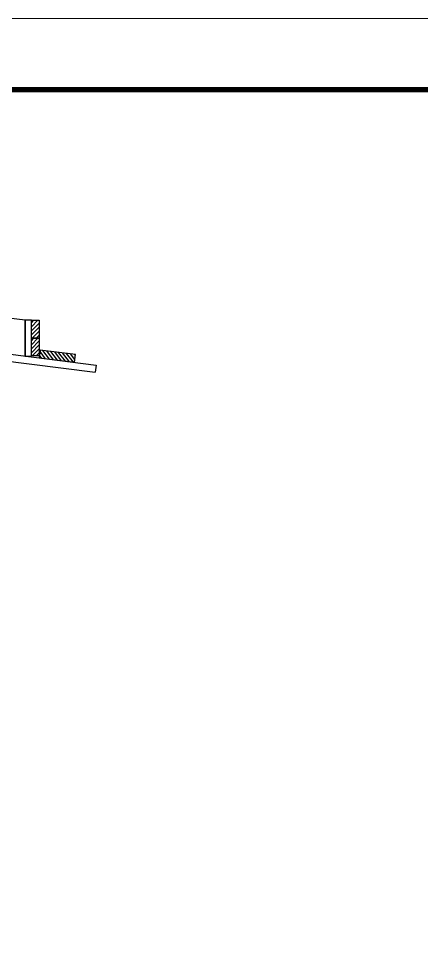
# Model space of a CAD drawing. Extents: x 3330 to 22105, y 1197 to 30204.
# Drawn here: x 16442 to 16668, y 23545 to 24070 of the extents above; entities that cross this region are included whole.
import ezdxf

# ---------------------------------------------------------------- set-up
doc = ezdxf.new("R2010")
doc.units = 0
doc.linetypes.add('DASHED', pattern=[0.75, 0.5, -0.25])
for name, color, linetype, lineweight in [('CONCRETO', 251, 'Continuous', 25), ('Folhas', 255, 'Continuous', 9), ('SARRAFO DE PRESSAO', 251, 'DASHED', 9)]:
    doc.layers.add(name, color=color, linetype=linetype, lineweight=lineweight)
for name, color, linetype in [('Painéis', 200, 'Continuous'), ('SARR_2.2x10', 60, 'Continuous'), ('SARR_2.2x7', 40, 'Continuous')]:
    doc.layers.add(name, color=color, linetype=linetype)

# ---------------------------------------------------------------- blocks, each defined once
blk = doc.blocks.new('9999999999')
at = {"layer": 'Folhas'}
blk.add_lwpolyline([(98138.98, 34190.21), (99623.98, 34190.21), (99623.98, 35240.21), (98138.98, 35240.21)], close=True, dxfattribs=at)
at = {"layer": 'Folhas', "color": 30, "const_width": 3}
blk.add_lwpolyline([(98213.98, 34230.21), (99583.98, 34230.21), (99583.98, 35200.21), (98213.98, 35200.21)], close=True, dxfattribs=at)

msp = doc.modelspace()

# ---------------------------------------------------------------- hatches: boundary and pattern name
at = {"layer": 'SARR_2.2x10'}
h = msp.add_hatch(dxfattribs=at)
h.set_pattern_fill('ANSI31', color=256, scale=0.5, angle=82.875)
h.set_pattern_definition([(127.8749837, (33978.373, -102784.6912), (-1.253096645, -0.974630724), [])])
h.paths.add_polyline_path([(16473.83, 23881.18), (16473.28, 23876.81), (16453.44, 23879.29), (16453.98, 23883.66)])
at = {"layer": 'SARR_2.2x7'}
h = msp.add_hatch(dxfattribs=at)
h.set_pattern_fill('ANSI31', color=256, scale=0.5, angle=180)
h.set_pattern_definition([(225, (139965.6081, 57053.9882), (1.122532015, -1.122532015), [])])
h.paths.add_polyline_path([(16449.04, 23890.45), (16453.44, 23890.45), (16453.44, 23900.45), (16449.04, 23900.45)])
h = msp.add_hatch(dxfattribs=at)
h.set_pattern_fill('ANSI31', color=256, scale=0.5, angle=180)
h.set_pattern_definition([(225, (139965.6081, 57043.9104), (1.122532015, -1.122532015), [])])
h.paths.add_polyline_path([(16449.04, 23880.37), (16453.44, 23880.37), (16453.44, 23890.37), (16449.04, 23890.37)])

# ---------------------------------------------------------------- linework, layer by layer
at = {"layer": 'CONCRETO', "linetype": 'Continuous'}
for p, q in [((16445.44, 23900.45), (16365.44, 23910.45)), ((16445.44, 23880.29), (16445.44, 23900.45)), ((16445.44, 23880.29), (16445.44, 23900.45))]:
    msp.add_line(p, q, dxfattribs=at)
at = {"layer": 'Painéis', "linetype": 'Continuous'}
for p, q in [((16365.44, 23890.29), (16485.44, 23875.29)), ((16365.44, 23886.26), (16484.94, 23871.32)), ((16485.44, 23875.29), (16484.94, 23871.32))]:
    msp.add_line(p, q, dxfattribs=at)
msp.add_lwpolyline([(16449.04, 23880.29), (16449.04, 23900.45), (16445.44, 23900.45), (16445.44, 23880.29)], close=True, dxfattribs=at)
at = {"layer": 'SARR_2.2x10'}
msp.add_lwpolyline([(16473.83, 23881.18), (16453.98, 23883.66), (16453.44, 23879.29), (16473.28, 23876.81)], close=True, dxfattribs=at)
at = {"layer": 'SARR_2.2x7'}
for points in [[(16449.04, 23890.45), (16449.04, 23900.45), (16453.44, 23900.45), (16453.44, 23890.45)], [(16449.04, 23880.37), (16449.04, 23890.37), (16453.44, 23890.37), (16453.44, 23880.37)]]:
    msp.add_lwpolyline(points, close=True, dxfattribs=at)

# ---------------------------------------------------------------- block references
at = {"layer": 'SARRAFO DE PRESSAO', "color": 6, "linetype": 'ByBlock'}
msp.add_blockref('9999999999', (-82109.42, -11169.96), dxfattribs=at)

doc.saveas('drawing.dxf')
